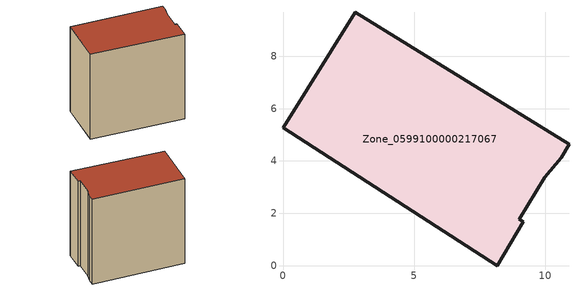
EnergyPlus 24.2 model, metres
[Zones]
Zone_0599100000217067
 floor ground (C_G): 10.91,4.63 10.62,4.13 9.98,3.38 9.01,1.78 9.17,1.67 8.18,0 0,5.26 2.76,9.68 z0
 wall outside (C_F): 8.18,0 9.17,1.67 9.01,1.78 9.98,3.38 10.62,4.13 10.91,4.63 2.76,9.68 0,5.26 8.18,0 z0:9.73
 roof outside (C_R): 10.62,4.13 10.91,4.63 2.76,9.68 0,5.26 8.18,0 9.17,1.67 9.01,1.78 9.98,3.38 z9.73
[BUILDING]
Pand.0599100000217067: North Axis=0; Terrain=City; Loads Convergence Tolerance Value=0.04; Temperature Convergence Tolerance Value=0.4; Solar Distribution=FullExterior; Maximum Number of Warmup Days=25; Minimum Number of Warmup Days=1
[Site:Location]
Rotterdam.The.Hague.AP_ZH_NLD Design_Conditions: Latitude=51.96; Longitude=4.45; Time Zone=1; Elevation=-4.5
[SITE:GROUNDTEMPERATURE:BUILDINGSURFACE]
18, 18, 18, 18, 18, 18, 18, 18, 18, 18, 18, 18
[MATERIAL] Thermal Absorptance=0.9; Solar Absorptance=0.7; Visible Absorptance=0.7
Name | Roughness | Thickness | Conductivity | Density | Specific Heat
G.TI.1946 | MediumSmooth | 0.15 | 1 | 540 | 1210
F.TI.1946 | Rough | 0.3 | 0.857143 | 1920 | 840
R.TI.1946 | MediumRough | 0.2 | 0.1 | 1500 | 1000
[CONSTRUCTION]
C_G: G.TI.1946
C_F: F.TI.1946
C_R: R.TI.1946
[ZONE]
Zone_0599100000217067: Type=1; Multiplier=1; Ceiling Height=Autocalculate; Volume=Autocalculate; Floor Area=autocalculate; Part of Total Floor Area=Yes
[ZONEINFILTRATION:DESIGNFLOWRATE]
Infil_Zone_0599100000217067: Zone or ZoneList or Space or SpaceList=Zone_0599100000217067; Schedule=AlwaysOn; Design Flow Rate Calculation Method=Flow/Area; Flow Rate per Floor Area=0.003; Constant Term Coefficient=1; Temperature Term Coefficient=0; Velocity Term Coefficient=0; Velocity Squared Term Coefficient=0
[HVACTEMPLATE:ZONE:IDEALLOADSAIRSYSTEM]
Zone_0599100000217067: Maximum Heating Supply Air Temperature=50; Minimum Cooling Supply Air Temperature=13; Maximum Heating Supply Air Humidity Ratio=0.0156; Minimum Cooling Supply Air Humidity Ratio=0.0077; Heating Limit=NoLimit; Cooling Limit=NoLimit; Dehumidification Control Type=ConstantSensibleHeatRatio; Cooling Sensible Heat Ratio=0.7; Dehumidification Setpoint=60; Humidification Control Type=None; Humidification Setpoint=30; Outdoor Air Method=None; Outdoor Air Flow Rate per Person=0.00944; Outdoor Air Flow Rate per Zone Floor Area=0; Outdoor Air Flow Rate per Zone=0; Demand Controlled Ventilation Type=None; Outdoor Air Economizer Type=NoEconomizer; Heat Recovery Type=None; Sensible Heat Recovery Effectiveness=0.7; Latent Heat Recovery Effectiveness=0.65
[ZONECONTROL:THERMOSTAT]
ThermostatControl_Zone_0599100000217067: Zone or ZoneList=Zone_0599100000217067; Control Type Schedule=DualSetpointControlType; Control 1=Thermostat_Zone_0599100000217067; Temperature Difference Between Cutout And Setpoint=0
[THERMOSTATSETPOINT:DUALSETPOINT]
Thermostat_Zone_0599100000217067: Heating Setpoint Temperature Schedule=HeatingSetpoint_Zone_0599100000217067; Cooling Setpoint Temperature Schedule=CoolingSetpoint_Zone_0599100000217067
[SCHEDULE:COMPACT]
HeatingSetpoint_Zone_0599100000217067: Through: 12/31, For: AllDays, Until: 24:00, 21
CoolingSetpoint_Zone_0599100000217067: Through: 12/31, For: AllDays, Until: 24:00, 24
DualSetpointControlType: Through: 12/31, For: AllDays, Until: 24:00, 4
AlwaysOn: Through: 12/31, For: AllDays, Until: 24:00, 1
